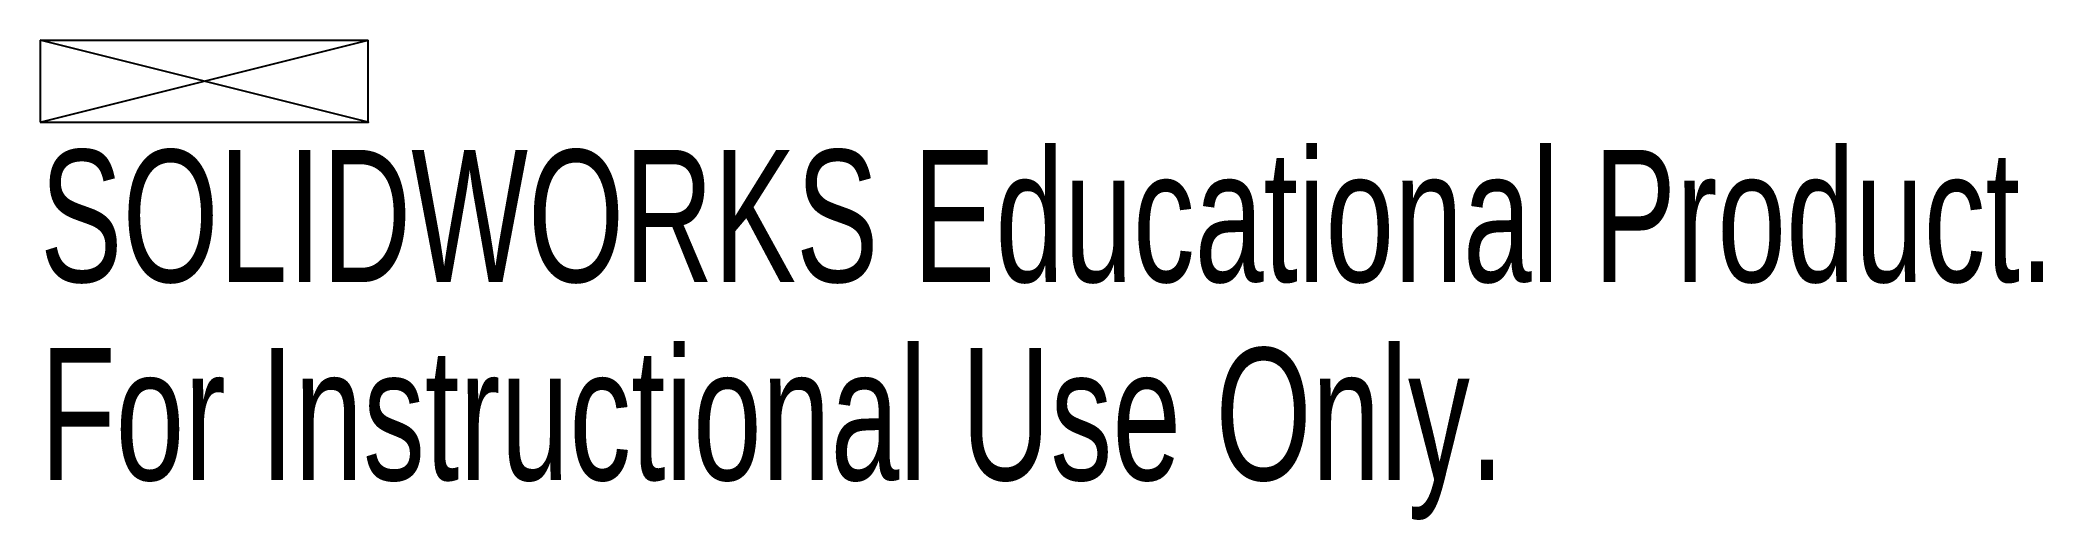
# Model space of a CAD drawing. Header units: millimetres. Extents: x 0 to 73.3, y -14.6 to 3.
import ezdxf

# ---------------------------------------------------------------- set-up
doc = ezdxf.new("R2010")
doc.units = ezdxf.units.MM
doc.header["$PDSIZE"] = -1
doc.styles.add('SLDTEXTSTYLE0', font='TXT', dxfattribs={"width": 0.7})

msp = doc.modelspace()

# ---------------------------------------------------------------- linework, layer by layer
at = {"color": 7, "linetype": 'Continuous'}
for p, q in [((0, 3), (0, 0)), ((0, 0), (12, 3)), ((12, 0), (0, 3)), ((0, 3), (12, 3)), ((12, 0), (12, 3)), ((0, 0), (12, 0))]:
    msp.add_line(p, q, dxfattribs=at)
msp.add_point((12, 0), dxfattribs=at)

# ---------------------------------------------------------------- texts
at = {"color": 7, "linetype": 'Continuous', "char_height": 4.83362, "attachment_point": 1, "style": 'SLDTEXTSTYLE0'}
for s, insert in [('SOLIDWORKS Educational Product.', (0, -1.02)), ('For Instructional Use Only.', (0, -8.27))]:
    msp.add_mtext(s, dxfattribs=dict(at, insert=insert))

doc.saveas('drawing.dxf')
